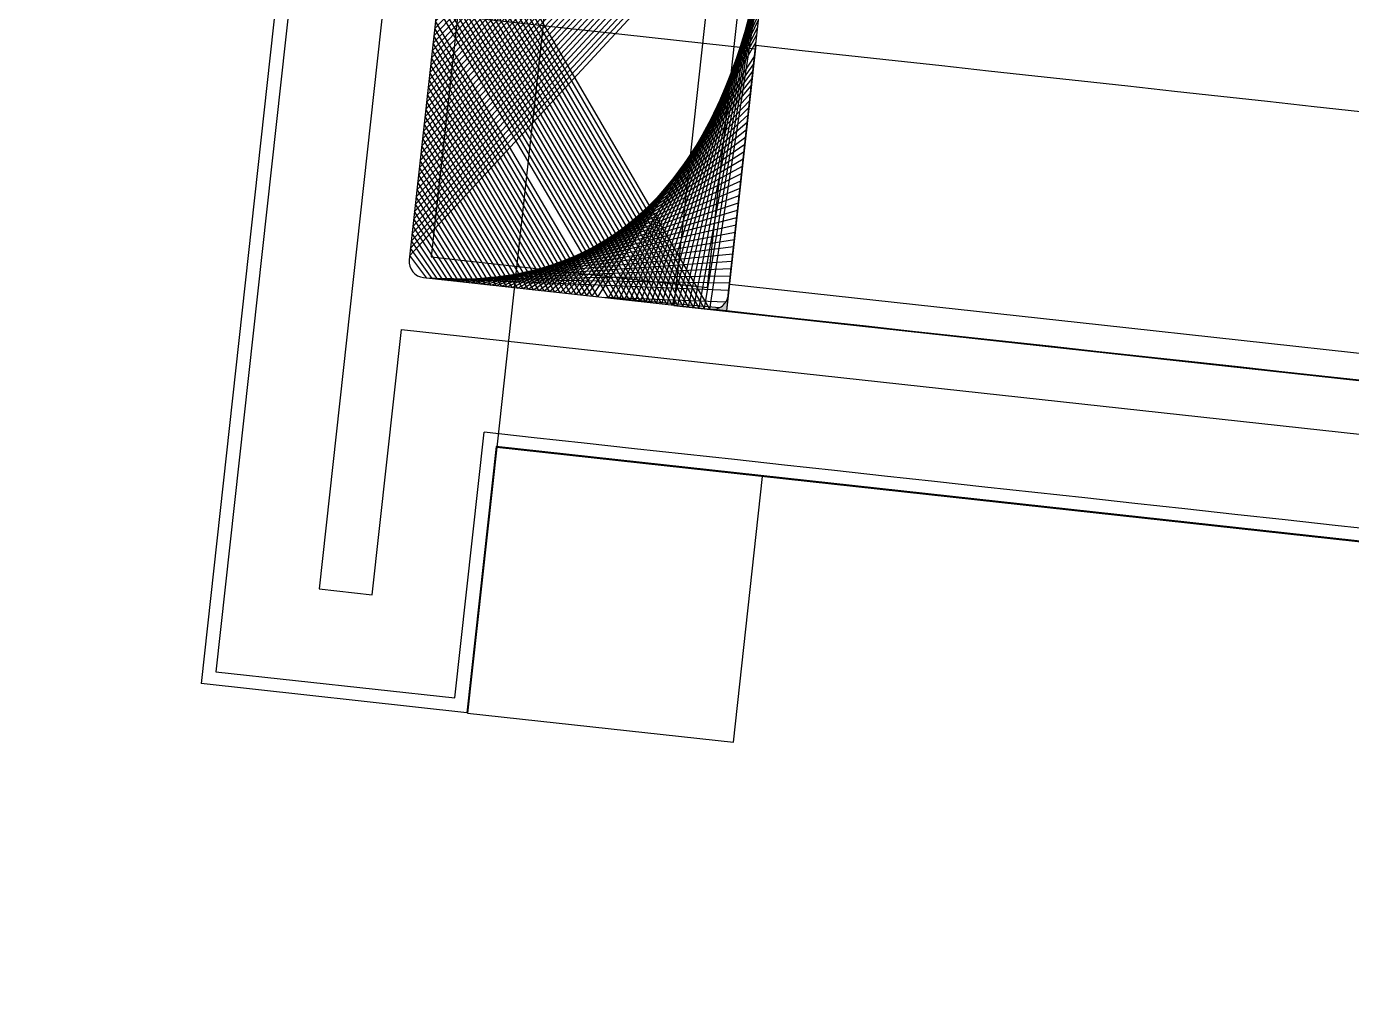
# Model space of a CAD drawing. Header units: inches. Extents: x 0 to 1813292486, y 0 to 3473589894.
# Drawn here: x 600539563.3 to 600539811.1, y 3473203544.9 to 3473203726 of the extents above; entities that cross this region are included whole.
import ezdxf

# ---------------------------------------------------------------- set-up
doc = ezdxf.new("R2010")
doc.units = ezdxf.units.IN
doc.header["$LTSCALE"] = 1000
doc.header["$MEASUREMENT"] = 0
doc.linetypes.add('AX-MALL-WALL-P02-QT$0$DASHED', pattern=[0.75, 0.5, -0.25])
doc.linetypes.add('AX-MALL-WALL-P02-QT$0$HIDDENX2', pattern=[0.75, 0.5, -0.25])
for name, color, linetype in [('A-Anno-Note', 241, 'Continuous'), ('AX-MALL-P02-200$0$A-Anno-Note', 241, 'Continuous'), ('AX-MALL-WALL-P02$0$A-Anno-Note', 241, 'Continuous'), ('AX-MALL-WALL-P02-QT$0$A-Anno-Note', 241, 'Continuous'), ('AX-MALL-WALL-P02-QT$0$A-Detl-Fine', 152, 'Continuous'), ('AX-MALL-WALL-P02-QT$0$A-Detl-Patt', 8, 'Continuous'), ('AX-MALL-WALL-P02-QT$0$A-Detl-Thin', 131, 'Continuous'), ('AX-MALL-WALL-P02-QT$0$AP', 3, 'Continuous'), ('AX-MALL-WALL-P02-QT$0$DASH', 8, 'AX-MALL-WALL-P02-QT$0$DASHED'), ('AX-MALL-WALL-P02-QT$0$STSF', 2, 'Continuous')]:
    doc.layers.add(name, color=color, linetype=linetype)

# ---------------------------------------------------------------- blocks, each defined once
blk = doc.blocks.new('AX-MALL-WALL-P02-QT$0$tj')
at = {"layer": 'AX-MALL-WALL-P02-QT$0$A-Detl-Patt'}
h = blk.add_hatch(dxfattribs=at)
h.set_pattern_fill('STEEL', color=256, scale=100.0000000000001, angle=50.43183869082386)
h.set_pattern_definition([(75.00000000004839, (-14278.19445574284, 156289.8254051208), (-153.3407249234246, 41.08752340989569), []), (75.00000000004839, (-14317.88195610046, 156358.5661673546), (-153.3407249234246, 41.08752340989569), [])])
edge = h.paths.add_edge_path()
edge.add_line((88101.273016572, 47666.64152574539), (87883.93542659283, 47459.84604215622))
edge.add_line((87883.93542659283, 47459.84604215622), (91571.54751467705, 43584.64122533798))
edge.add_arc((262949.389629302, 558937.705083496), 543101.4133620498, 251.6057364187558, 260.0288666978238)
edge.add_arc((172180.8466627672, -2862.146247219684), 27099.9982179492, 64.7128659603706, 96.9316049602786, ccw=False)
edge.add_arc((262948.9730309481, 558936.3205539446), 543099.9677998082, 261.6155114784545, 271.7251478115656)
edge.add_line((279298.9759148359, 16082.51663446426), (279298.9759315252, 16382.65274763107))
edge.add_arc((262948.9742454757, 558936.3204835369), 542799.9676941936, 261.62020364125146, 271.7261014454634, ccw=False)
edge.add_arc((172180.8456921196, -2862.14609140989), 27400.00151046549, 64.80631838577902, 96.83815911678944)
edge.add_arc((262949.394896181, 558937.7037490648), 542801.4137571028, 251.6136389015772, 260.02417327084333, ccw=False)
edge.add_line((91737.26096642017, 43845.69257831573), (88101.273016572, 47666.64152574539))
blk.add_lwpolyline([(88103.03003954887, 47737.33037519455), (87813.24658572674, 47461.60306501389), (91543.92713344097, 43541.13421487808, 0.03677856867194786), (168908.9495433569, 23989.2463850975, -0.1416543586965341), (183742.0972260237, 21592.70785188675, 0.04416604653312874), (279348.9759123325, 16034.00206041336), (279348.9759345055, 16434.18465709686, -0.04414427716130016), (183859.0483468771, 21979.79425859451, 0.1405450684183163), (168919.8474783897, 24393.46752309799, -0.03670519880877311), (91764.87840116024, 43889.20268630981), (88103.03007543087, 47737.33033752441)], format="xyb", dxfattribs=at)
blk.add_lwpolyline([(88101.273016572, 47666.64152574539), (87883.93542659283, 47459.84604215622), (91571.54751467705, 43584.64122533798, 0.0367693963449814), (168910.2986617088, 24039.77597379684, -0.1415142461245126), (183756.7420067787, 21641.08926153183, 0.04414024362697595), (279298.9759148359, 16082.51663446426), (279298.9759315252, 16382.65274763107, -0.04412389944666065), (183844.4648458958, 21931.40288829803, 0.1406825130026793), (168918.4574091434, 24342.94360637665, -0.03671436212623864), (91737.26096642017, 43845.69257831573)], format="xyb", close=True, dxfattribs=at)
blk = doc.blocks.new('AX-MALL-WALL-P02-QT$0$jjzx2')
at = {"layer": 'AX-MALL-WALL-P02-QT$0$A-Detl-Fine'}
for points in [[(217819.7489224672, -134075.7082457542), (217792.5470523834, -134324.2239851952), (218985.6494634151, -134454.9411673546), (219012.8767238855, -134206.4282374382)], [(217849.570807457, -134078.9724707603), (217825.6328282356, -134297.6693716049), (218959.0951833725, -134421.8523445129), (218983.0551723242, -134203.1609668732)]]:
    blk.add_lwpolyline(points, dxfattribs=at)
blk.add_lwpolyline([(217787.1015982628, -134373.9265704155), (217836.8041840792, -134379.3720235825), (217842.2496374846, -134329.6694378853), (217792.5470523834, -134324.2239851952)], close=True, dxfattribs=at)
blk = doc.blocks.new('AX-MALL-WALL-P02-QT$0$A$C0A3C523D')
at = {"ltscale": 10}
h = blk.add_hatch(color=1, dxfattribs=at)
h.dxf.hatch_style = 1
edge = h.paths.add_edge_path()
edge.add_line((0.0004308894276618958, -2.999999966472387), (0, 0))
edge.add_line((0, 0), (2.999999966472387, 0.0004308857023715973))
edge.add_arc((3.000430852174224, -2.999569077044725), 2.999999993690845, 90.00822931076819, 180.0082293819262)
at = {"color": 1, "ltscale": 10}
blk.add_lwpolyline([(0.0004308894276618958, -2.999999966472387), (0, 0), (2.999999966472387, 0.0004308857023715973, 0.4142135627368514), (0.0004308894276618958, -2.999999966472387, -1.000143640125766)], format="xyb", dxfattribs=at)
blk = doc.blocks.new('AX-MALL-WALL-P02-QT$0$A$C65FC2876')
at = {"color": 6, "ltscale": 10, "xscale": -1, "rotation": 180.0164587668468}
blk.add_blockref('AX-MALL-WALL-P02-QT$0$A$C0A3C523D', (0, 0), dxfattribs=at)
blk = doc.blocks.new('AX-MALL-WALL-P02-QT$0$1300C')
h = blk.add_hatch()
h.set_pattern_fill('ANSI32', color=6, scale=0.9999999999999997, angle=71.92872058622804)
h.set_pattern_definition([(298.6689623713483, (-16030846.28147149, -4404098.507315714), (4.178646914602889, 2.284801132063755), []), (298.6689623713483, (-16030846.91275368, -4404100.661799335), (4.178646914602889, 2.284801132063755), [])])
edge = h.paths.add_edge_path()
edge.add_line((-27.32499996758997, -210.7855820991099), (24.49626805447042, -225.9696586448699))
edge.add_arc((25.33982786536217, -223.0906993076205), 2.999999999999997, 253.6689623713482, 343.6689623713482)
edge.add_line((28.2187872081995, -223.9342591129243), (49.02659580856562, -152.919928861782))
edge.add_arc((46.14763646572828, -152.0763690546155), 2.999999999999997, 343.6689623713474, 433.6689623713473)
edge.add_line((46.99119627475739, -149.1974097155035), (-4.830071747303009, -134.0133331697434))
edge.add_arc((-5.673631560057402, -136.8922925107181), 2.999999999999997, 73.66896237134823, 163.6689623713482)
edge.add_line((-8.55259088985622, -136.048732701689), (-29.36039949022233, -207.0630629528314))
edge.add_arc((-26.48144015483558, -207.9066227544099), 2.999999999999997, 163.6689623713474, 253.6689623713475)
h.paths.add_polyline_path([(24.66136135533452, -221.8498595878482), (-25.24060044065118, -207.2281562611461), (-4.995165036991239, -138.1331322100013), (44.90679674968123, -152.7548355609179)])
at = {"layer": 'AX-MALL-WALL-P02-QT$0$AP'}
for p, q in [((0, 0), (-81.54232816956937, -278.2714458499104)), ((2.398949032649398, -0.7033988162875175), (-78.43980108574033, -276.5749688167125)), ((19.19151988439262, -5.6271693110466), (-56.72205874510109, -264.6996450666338)), ((-47.1271838825196, -267.5092821344733), (-33.0838707126677, -219.5850549619645)), ((-33.0838707126677, -219.5850549619645), (1157.302145468071, -567.5604730285704)), ((-35.25355239585042, -289.2210623696446), (-21.19341400824487, -241.2394174393266)), ((-56.72205874510109, -264.6996450666338), (-47.1271838825196, -267.5092821344733)), ((-78.43980108574033, -276.5749688167125), (-35.25355239585042, -289.2210623696446)), ((-33.55731932446361, -292.3227452579886), (-81.54232816956937, -278.2714458499104))]:
    blk.add_line(p, q, dxfattribs=at)
blk.add_lwpolyline([(1118.464279595762, -629.2074221316725), (1132.498736849055, -581.1485091242939), (-19.47386286780238, -244.2615250442177), (-33.55731932446361, -292.3227452579886)], dxfattribs=at)
blk.add_arc((-2315977.889819736, -7923840.433690093), 8255124.442743698, 73.69873543098333, 73.70710042087663, dxfattribs=at)
at = {"layer": 'AX-MALL-WALL-P02-QT$0$DASH', "color": 8, "linetype": 'AX-MALL-WALL-P02-QT$0$HIDDENX2', "ltscale": 20}
blk.add_lwpolyline([(1104.008876688778, -536.3292375262827, 2.515421783863442e-05), (28.78165457211435, -222.0132663641125, 8.805785796117746e-05)], format="xyb", dxfattribs=at)
at = {"layer": 'AX-MALL-WALL-P02-QT$0$STSF'}
blk.add_line((41.43505172803998, -178.8288762010634), (27.37572155706584, -226.8115319591016), dxfattribs=at)
blk.add_lwpolyline([(-27.32499996758997, -210.7855820991099), (24.49626806005836, -225.9696586467326, 0.414213562373095), (28.2187872081995, -223.9342591129243), (49.02659581229091, -152.9199288580567, 0.414213562373095), (46.99119627475739, -149.1974097155035), (-4.830071745440364, -134.0133331809193, 0.414213562373095), (-8.55259088985622, -136.048732701689), (-29.36039947904646, -207.0630629528314, 0.414213562373095)], format="xyb", close=True, dxfattribs=at)
blk.add_lwpolyline([(-25.24060044065118, -207.2281562611461), (24.66136135719717, -221.8498595859855), (44.90679675154388, -152.7548355590552), (-4.995165044441819, -138.1331322100013)], close=True, dxfattribs=at)
for points in [[(41.43505173176527, -178.8288762066513, -2.515410358646587e-05), (1116.670332636684, -493.1472094729543)], [(1102.602048244327, -541.1272406466305, 2.515423053481601e-05), (27.37572155147791, -226.8115319479257, 8.805808583073339e-05)]]:
    blk.add_lwpolyline(points, format="xyb", dxfattribs=at)
at = {"color": 6, "ltscale": 10, "xscale": -1, "rotation": 343.6785518761818}
blk.add_blockref('AX-MALL-WALL-P02-QT$0$A$C65FC2876', (27.37572155147791, -226.8115319479257), dxfattribs=at)
blk = doc.blocks.new('AX-MALL-WALL-P02-QT$0$mqst2')
at = {"color": 6, "rotation": 10.04802716484397}
blk.add_blockref('AX-MALL-WALL-P02-QT$0$1300C', (326037.7022396326, -43382.74297142029), dxfattribs=at)
blk = doc.blocks.new('AX-MALL-WALL-P02-QT')
at = {"layer": 'AX-MALL-WALL-P02-QT$0$A-Anno-Note'}
for name, p, rotation in [('AX-MALL-WALL-P02-QT$0$mqst2', (600052179.2710491, 3473232742.396311), 339.5681613092181), ('AX-MALL-WALL-P02-QT$0$jjzx2', (600185298.4270658, 3473279938.045597), 339.5681613092246)]:
    blk.add_blockref(name, p, dxfattribs=dict(at, rotation=rotation))
at = {"layer": 'AX-MALL-WALL-P02-QT$0$A-Detl-Thin', "rotation": 339.5681613091762}
blk.add_blockref('AX-MALL-WALL-P02-QT$0$tj', (600144118.6961328, 3473128496.287411), dxfattribs=at)
blk = doc.blocks.new('AX-MALL-WALL-P02')
at = {"layer": 'AX-MALL-WALL-P02$0$A-Anno-Note'}
blk.add_blockref('AX-MALL-WALL-P02-QT', (0, 0), dxfattribs=at)
blk = doc.blocks.new('AX-MALL-P02-200')
at = {"layer": 'AX-MALL-P02-200$0$A-Anno-Note'}
blk.add_blockref('AX-MALL-WALL-P02', (0, 0), dxfattribs=at)

msp = doc.modelspace()

# ---------------------------------------------------------------- block references
at = {"layer": 'A-Anno-Note', "rotation": 20.43183869077545}
msp.add_blockref('AX-MALL-P02-200', (1250392458.527329, 9048125.682563305), dxfattribs=at)

doc.saveas('drawing.dxf')
